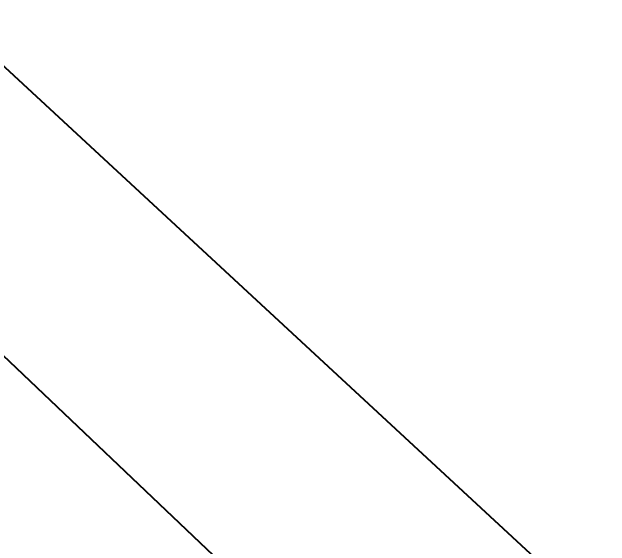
# Model space of a CAD drawing. Extents: x -3727 to 4258, y -2494 to 3113.
# Drawn here: x -146.1 to -66.5, y 197.4 to 268.5 of the extents above; entities that cross this region are included whole.
import ezdxf

# ---------------------------------------------------------------- set-up
doc = ezdxf.new("R2010")
doc.units = 0
doc.header["$LTSCALE"] = 25.4
doc.layers.get('0').update_dxf_attribs({"color": 13, "linetype": 'CONTINUOUS'})
doc.layers.get('DEFPOINTS').update_dxf_attribs({"linetype": 'CONTINUOUS'})
doc.styles.add('TAHOMA', font='tahoma.ttf')
doc.dimstyles.new('DIMSTYLE1', dxfattribs={"dimtxt": 1087.161563, "dimasz": 12.7, "dimexe": 12.7, "dimexo": 12.7, "dimgap": 2.54, "dimtad": 0, "dimtih": 1, "dimtoh": 1, "dimdec": 0, "dimzin": 0, "dimtxsty": 'TAHOMA', "dimblk": 'ARCHTICK', "dimcen": 0.09, "dimazin": 3, "dimtfac": 1, "dimtdec": 4, "dimtofl": 0, "dimtmove": 0, "dimatfit": 3, "dimtolj": 1, "dimtzin": 0})
doc.dimstyles.get("Standard").update_dxf_attribs({"dimtxt": 0.18, "dimasz": 0.18, "dimexe": 0.18, "dimexo": 0.0625, "dimgap": 0.09, "dimtad": 0, "dimtih": 1, "dimtoh": 1, "dimdec": 4, "dimzin": 0, "dimtxsty": 'STANDARD', "dimcen": 0.09, "dimazin": 3, "dimtfac": 1, "dimtdec": 4, "dimtofl": 0, "dimtmove": 0, "dimatfit": 3, "dimtolj": 1, "dimtzin": 0})

# ---------------------------------------------------------------- blocks, each defined once
blk = doc.blocks.new('_ARCHTICK')
at = {"color": 0, "linetype": 'BYBLOCK', "const_width": 0.15}
blk.add_lwpolyline([(-0.5, -0.5), (0.5, 0.5)], dxfattribs=at)
blk = doc.blocks.new('*D30')
at = {"color": 0}
for p, q in [((-50.126, 62.7), (-50.126, 304.082)), ((45.101, 62.7), (45.101, 304.082)), ((-50.126, 291.382), (45.101, 291.382)), ((45.101, 291.382), (57.801, 291.382))]:
    blk.add_line(p, q, dxfattribs=at)
at = {"layer": 'DEFPOINTS', "color": 0}
for p in [(45.101, 291.382), (-50.126, 50), (45.101, 50)]:
    blk.add_point(p, dxfattribs=at)
at = {"color": 0, "xscale": 12.7, "yscale": 12.7, "zscale": 12.7, "rotation": 180}
blk.add_blockref('_ARCHTICK', (-50.126, 291.382), dxfattribs=at)
at = {"color": 0, "xscale": 12.7, "yscale": 12.7, "zscale": 12.7}
blk.add_blockref('_ARCHTICK', (45.101, 291.382), dxfattribs=at)
at = {"color": 0, "insert": (2061.262, 291.382), "char_height": 1087.1616, "attachment_point": 5, "style": 'TAHOMA'}
blk.add_mtext('\\A1;95mm', dxfattribs=at)
blk = doc.blocks.new('*D38')
at = {"color": 0}
for p, q in [((-50.126, 62.7), (-50.126, 225.915)), ((26.216, 62.7), (26.216, 225.915)), ((-50.126, 213.215), (26.216, 213.215)), ((26.216, 213.215), (38.916, 213.215))]:
    blk.add_line(p, q, dxfattribs=at)
at = {"layer": 'DEFPOINTS', "color": 0}
for p in [(26.216, 213.215), (-50.126, 50), (26.216, 50)]:
    blk.add_point(p, dxfattribs=at)
at = {"color": 0, "xscale": 12.7, "yscale": 12.7, "zscale": 12.7, "rotation": 180}
blk.add_blockref('_ARCHTICK', (-50.126, 213.215), dxfattribs=at)
at = {"color": 0, "xscale": 12.7, "yscale": 12.7, "zscale": 12.7}
blk.add_blockref('_ARCHTICK', (26.216, 213.215), dxfattribs=at)
at = {"color": 0, "insert": (2030.961, 213.215), "char_height": 1087.1616, "attachment_point": 5, "style": 'TAHOMA'}
blk.add_mtext('\\A1;76mm', dxfattribs=at)

msp = doc.modelspace()

# ---------------------------------------------------------------- dimensions: what is measured, and where the dimension line sits
at = {"color": 250}
for base, p1, p2, picture, middle in [((45.101, 291.382, 803), (-50.126, 50, 803), (45.101, 50, 803), '*D30', (2061.262, 291.382, 803)), ((26.216, 213.215, 1053), (-50.126, 50, 1053), (26.216, 50, 1053), '*D38', (2030.961, 213.215, 1053))]:
    dim = msp.add_linear_dim(base=base, p1=p1, p2=p2, dimstyle='DIMSTYLE1', override={"dimpost": 'mm'}, dxfattribs=at)
    dim.commit()
    dim.dimension.update_dxf_attribs({"geometry": picture, "text_midpoint": middle})

# ---------------------------------------------------------------- leaders
for points in [[(0, 125, 119.5), (-199.557, 309.706, 176.14), (-302.757, 235.687, 176.14)], [(-44.183, 124.764, 1193.274), (-202.845, 275.487, 1186.131), (-306.045, 201.468, 1186.131)]]:
    msp.add_leader(points, dimstyle='STANDARD', override={"dimasz": 2}, dxfattribs=at)

doc.saveas('drawing.dxf')
